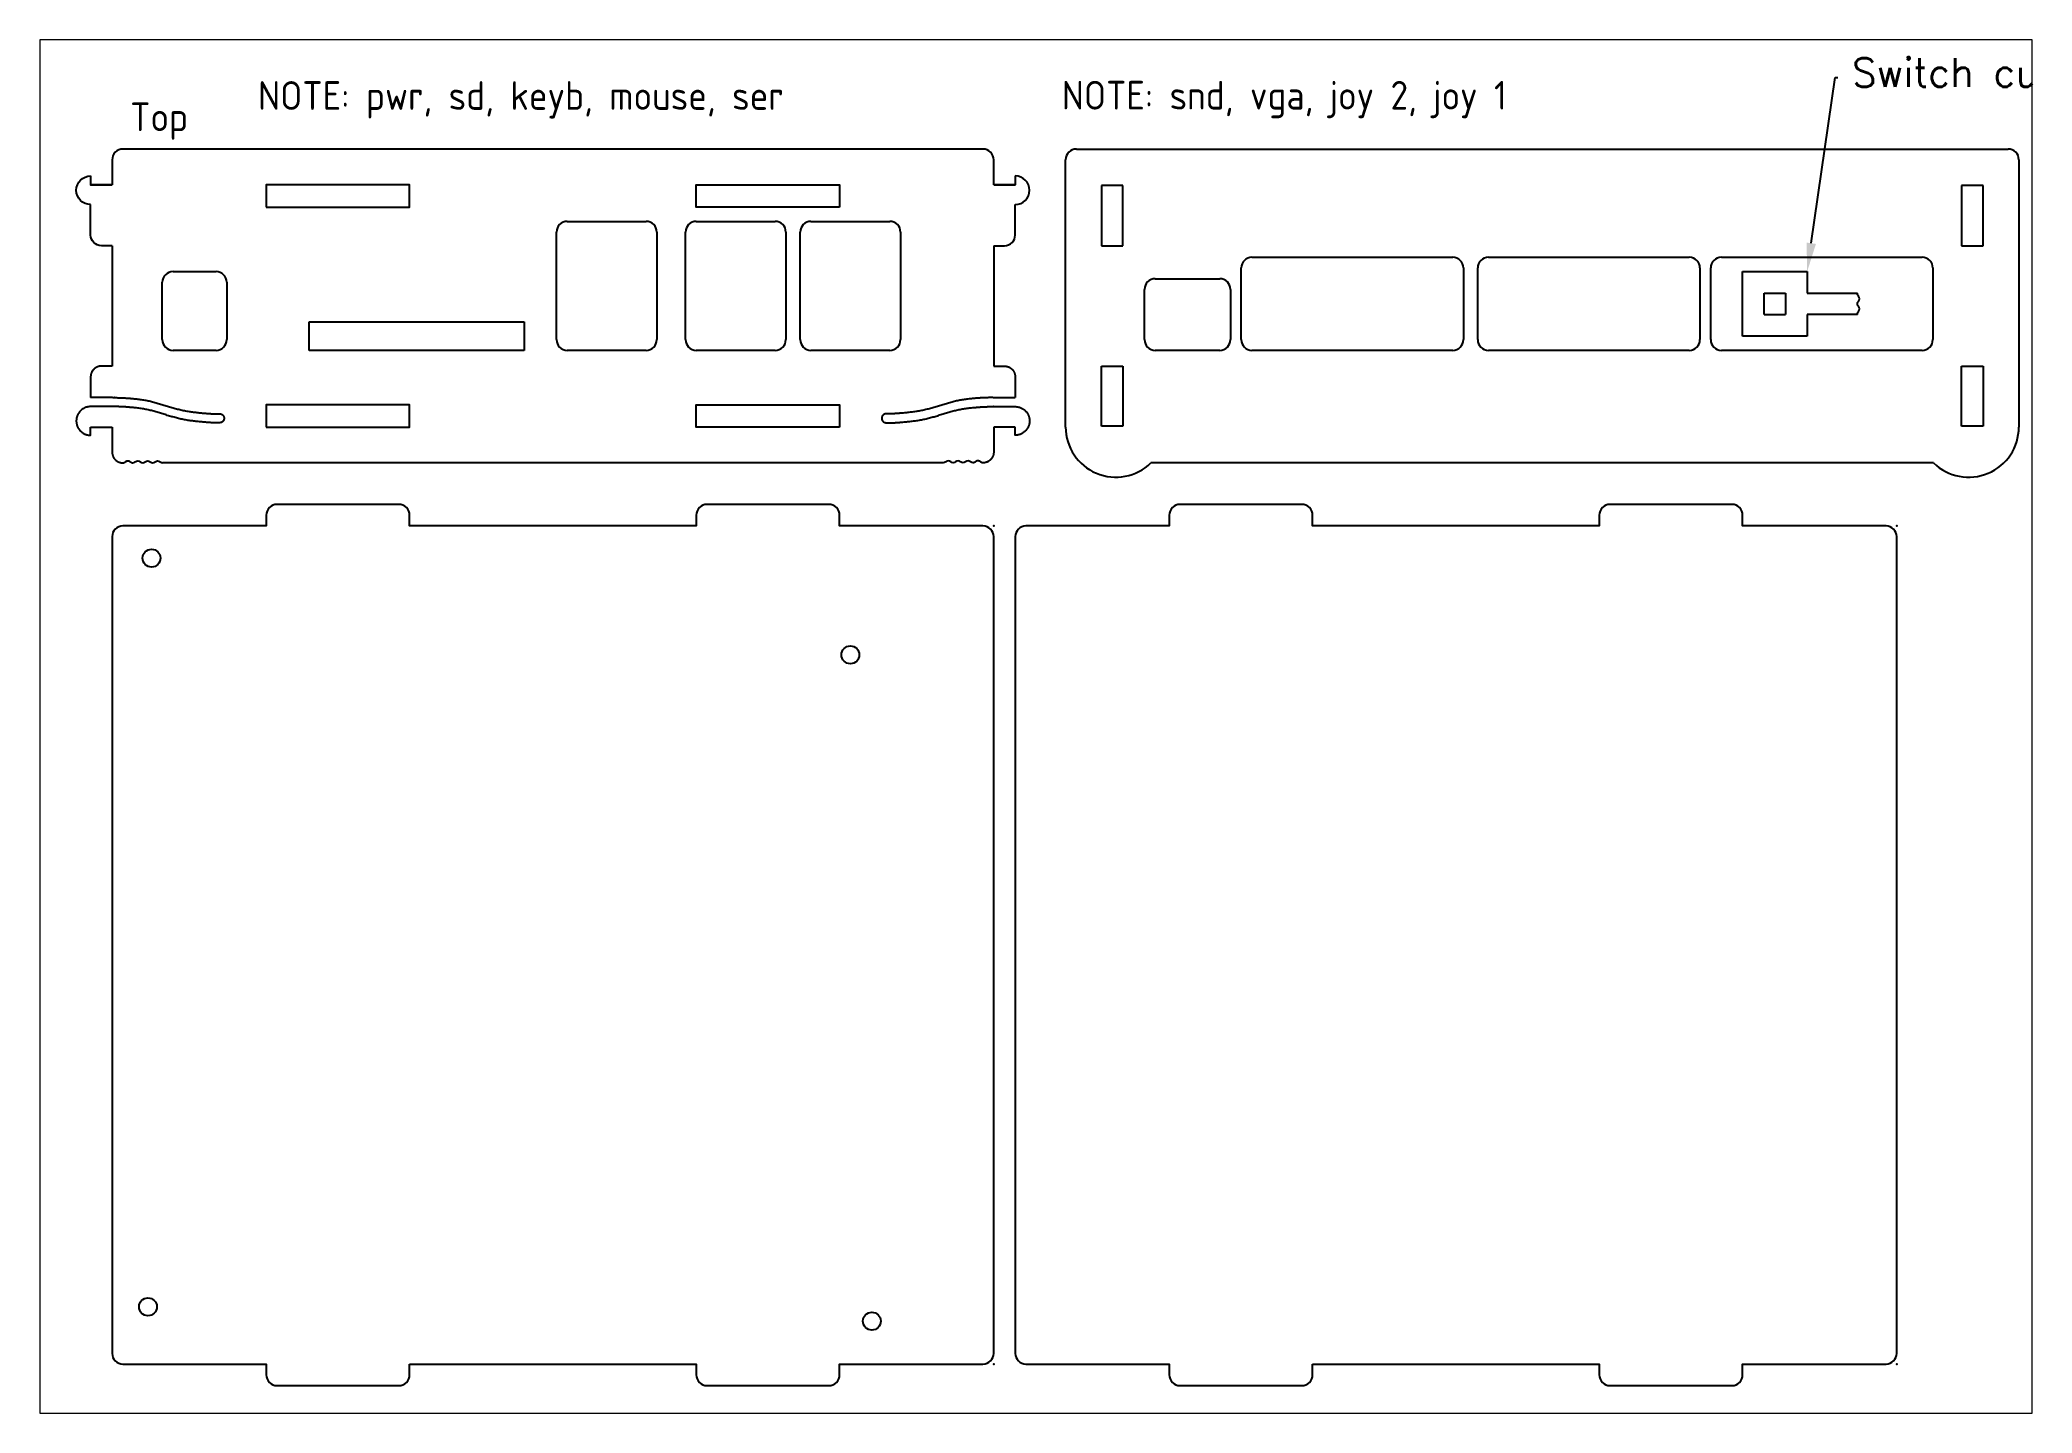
# Paper-space layout 'ISO A3 Title Block' of a CAD drawing. Header units: millimetres. Extents: x -255 to 117, y -92 to 165.
# The model-space entities are those that its viewports show. They can reach past a viewport. Long polylines and large blocks are cut down to what shows.
import ezdxf
from ezdxf import colors
from ezdxf.entities.mleader import LeaderData, LeaderLine
from ezdxf.math import Vec2, Vec3

# ---------------------------------------------------------------- set-up
doc = ezdxf.new("R2010")
doc.units = ezdxf.units.MM
doc.layers.add('MAIN_CASE', color=7, linetype='Continuous')
doc.styles.add('ISO Proportional', font='isocp.shx')
doc.styles.get("Standard").update_dxf_attribs({"font": 'simplex.shx'})

msp = doc.modelspace()

# ---------------------------------------------------------------- linework, layer by layer
at = {"layer": 'MAIN_CASE'}
for p, q in [((-605.46, 409.6), (-475.46, 409.6)), ((-606.96, 370.8), (-606.96, 408.1)), ((-473.96, 408.1), (-473.96, 370.8)), ((-740.01, 404.6), (-743, 404.6)), ((-616.99, 404.6), (-614, 404.6)), ((-598.96, 404.5), (-601.96, 404.5)), ((-601.96, 404.5), (-601.96, 396.1)), ((-598.96, 396.1), (-598.96, 404.5)), ((-478.96, 404.5), (-481.96, 404.5)), ((-481.96, 404.5), (-481.96, 396.1)), ((-478.96, 396.1), (-478.96, 404.5)), ((-678, 383), (-678, 398)), ((-676.5, 399.5), (-665.5, 399.5)), ((-664, 398), (-664, 383)), ((-660, 383), (-660, 398)), ((-658.5, 399.5), (-647.5, 399.5)), ((-646, 398), (-646, 383)), ((-644, 383), (-644, 398)), ((-642.5, 399.5), (-631.5, 399.5)), ((-630, 398), (-630, 383)), ((-740, 396.1), (-740, 379.3)), ((-617, 396.1), (-617, 379.3)), ((-601.96, 396.1), (-598.96, 396.1)), ((-481.96, 396.1), (-478.96, 396.1)), ((-731.5, 392.5), (-725.5, 392.5)), ((-582.46, 383), (-582.46, 393)), ((-580.96, 394.5), (-552.96, 394.5)), ((-551.46, 393), (-551.46, 383)), ((-549.46, 383), (-549.46, 393)), ((-547.96, 394.5), (-519.96, 394.5)), ((-518.46, 393), (-518.46, 383)), ((-516.96, 383), (-516.96, 393)), ((-515.46, 394.5), (-487.46, 394.5)), ((-512.5, 392.49), (-503.5, 392.49)), ((-512.5, 383.49), (-512.5, 392.49)), ((-503.5, 392.49), (-503.5, 389.49)), ((-485.96, 393), (-485.96, 383)), ((-733, 383), (-733, 391)), ((-724, 391), (-724, 383)), ((-595.96, 383), (-595.96, 390)), ((-594.46, 391.5), (-585.46, 391.5)), ((-583.96, 390), (-583.96, 383)), ((-509.5, 386.49), (-509.5, 389.49)), ((-509.5, 389.49), (-506.5, 389.49)), ((-506.5, 389.49), (-506.5, 386.49)), ((-503.5, 389.49), (-496.5, 389.49)), ((-509.5, 386.49), (-506.5, 386.49)), ((-496.5, 386.49), (-503.5, 386.49)), ((-503.5, 386.49), (-503.5, 383.49)), ((-712.5, 385.5), (-682.5, 385.5)), ((-712.5, 381.5), (-712.5, 385.5)), ((-682.5, 385.5), (-682.5, 381.5)), ((-725.5, 381.5), (-731.5, 381.5)), ((-682.5, 381.5), (-712.5, 381.5)), ((-665.5, 381.5), (-676.5, 381.5)), ((-647.5, 381.5), (-658.5, 381.5)), ((-631.5, 381.5), (-642.5, 381.5)), ((-585.46, 381.5), (-594.46, 381.5)), ((-552.96, 381.5), (-580.96, 381.5)), ((-519.96, 381.5), (-547.96, 381.5)), ((-487.46, 381.5), (-515.46, 381.5)), ((-503.5, 383.49), (-512.5, 383.49)), ((-392.11, 381.5), (-471.72, 381.5)), ((-601.96, 370.9), (-601.96, 379.3)), ((-601.96, 379.3), (-598.96, 379.3)), ((-598.96, 379.3), (-598.96, 370.9)), ((-481.96, 370.9), (-481.96, 379.3)), ((-481.96, 379.3), (-478.96, 379.3)), ((-478.96, 379.3), (-478.96, 370.9)), ((-739.93, 374.9), (-743, 374.9)), ((-617.07, 374.9), (-614, 374.9)), ((-743, 370.8), (-740, 370.8)), ((-614, 370.8), (-617, 370.8)), ((-598.96, 370.9), (-601.96, 370.9)), ((-478.96, 370.9), (-481.96, 370.9)), ((-485.86, 365.8), (-595.06, 365.8))]:
    msp.add_line(p, q, dxfattribs=at)
for points in [[(-617, 404.6), (-617, 408.1, 0.414214), (-618.5, 409.6), (-678.5, 409.6), (-738.5, 409.6, 0.414214), (-740, 408.1), (-740, 404.6)], [(-743, 401.85, -1), (-743, 405.85)], [(-614, 401.85, 1), (-614, 405.85)], [(-740, 396.1), (-741.5, 396.1, -0.414214), (-743, 397.6), (-743, 401.85)], [(-617, 396.1), (-615.5, 396.1, 0.414214), (-614, 397.6), (-614, 401.85)]]:
    msp.add_lwpolyline(points, format="xyb", dxfattribs=at)
for points in [[(-743, 405.85), (-743, 404.6), (-743, 404.6)], [(-614, 405.85), (-614, 404.6), (-614, 404.6)], [(-743, 404.6), (-740, 404.6)], [(-614, 404.6), (-617, 404.6)], [(-624.04, 365.8), (-678.5, 365.8), (-732.96, 365.8)]]:
    msp.add_lwpolyline(points, dxfattribs=at)
for points in [[(-718.5, 401.5), (-698.5, 401.5), (-698.5, 404.6), (-718.5, 404.6)], [(-638.5, 401.5), (-658.5, 401.5), (-658.5, 404.6), (-638.5, 404.6)], [(-718.5, 370.8), (-698.5, 370.8), (-698.5, 373.9), (-718.5, 373.9)], [(-638.5, 370.8), (-658.5, 370.8), (-658.5, 373.9), (-638.5, 373.9)]]:
    msp.add_lwpolyline(points, close=True, dxfattribs=at)
for points in [[(-698.5, 240), (-658.5, 240), (-658.5, 238.5, 0.414214), (-657, 237), (-640, 237, 0.414214), (-638.5, 238.5), (-638.5, 240), (-618.5, 240, 0.414214), (-617, 241.5), (-617, 355.5, 0.414214), (-618.5, 357), (-638.5, 357), (-638.5, 358.5, 0.414214), (-640, 360), (-657, 360, 0.414214), (-658.5, 358.5), (-658.5, 357), (-698.5, 357), (-698.5, 358.5, 0.414214), (-700, 360), (-717, 360, 0.414214), (-718.5, 358.5), (-718.5, 357), (-738.5, 357, 0.414214), (-740, 355.5), (-740, 241.5, 0.414214), (-738.5, 240), (-718.5, 240), (-718.5, 238.5, 0.414214), (-717, 237), (-700, 237, 0.414214), (-698.5, 238.5)], [(-572.5, 240), (-532.5, 240), (-532.5, 238.5, 0.414214), (-531, 237), (-514, 237, 0.414214), (-512.5, 238.5), (-512.5, 240), (-492.5, 240, 0.414214), (-491, 241.5), (-491, 355.5, 0.414214), (-492.5, 357), (-512.5, 357), (-512.5, 358.5, 0.414214), (-514, 360), (-531, 360, 0.414214), (-532.5, 358.5), (-532.5, 357), (-572.5, 357), (-572.5, 358.5, 0.414214), (-574, 360), (-591, 360, 0.414214), (-592.5, 358.5), (-592.5, 357), (-612.5, 357, 0.414214), (-614, 355.5), (-614, 241.5, 0.414214), (-612.5, 240), (-592.5, 240), (-592.5, 238.5, 0.414214), (-591, 237), (-574, 237, 0.414214), (-572.5, 238.5)]]:
    msp.add_lwpolyline(points, format="xyb", close=True, dxfattribs=at)
for centre in [(-734.5, 352.5), (-637, 339), (-735, 248), (-634, 246)]:
    msp.add_circle(centre, 1.25, dxfattribs=at)
for centre, radius, start, end in [((-605.46, 408.1), 1.5, 90, 180), ((-475.46, 408.1), 1.5, 0, 90), ((-676.5, 398), 1.5, 90, 180), ((-665.5, 398), 1.5, 0, 90), ((-658.5, 398), 1.5, 90, 180), ((-647.5, 398), 1.5, 0, 90), ((-642.5, 398), 1.5, 90, 180), ((-631.5, 398), 1.5, 0, 90), ((-731.5, 391), 1.5, 90, 180), ((-725.5, 391), 1.5, 0, 90), ((-580.96, 393), 1.5, 90, 180), ((-552.96, 393), 1.5, 0, 90), ((-547.96, 393), 1.5, 90, 180), ((-519.96, 393), 1.5, 0, 90), ((-515.46, 393), 1.5, 90, 180), ((-487.46, 393), 1.5, 0, 90), ((-594.46, 390), 1.5, 90, 180), ((-585.46, 390), 1.5, 0, 90), ((-731.5, 383), 1.5, 180, 270), ((-725.5, 383), 1.5, 270, 0), ((-676.5, 383), 1.5, 180, 270), ((-665.5, 383), 1.5, 270, 0), ((-658.5, 383), 1.5, 180, 270), ((-647.5, 383), 1.5, 270, 0), ((-642.5, 383), 1.5, 180, 270), ((-631.5, 383), 1.5, 270, 0), ((-594.46, 383), 1.5, 180, 270), ((-585.46, 383), 1.5, 270, 0), ((-580.96, 383), 1.5, 180, 270), ((-552.96, 383), 1.5, 270, 0), ((-547.96, 383), 1.5, 180, 270), ((-519.96, 383), 1.5, 270, 0), ((-515.46, 383), 1.5, 180, 270), ((-487.46, 383), 1.5, 270, 0), ((-599.96, 370.8), 7, 180, 314.4153), ((-480.96, 370.8), 7, 225.5847, 0)]:
    msp.add_arc(centre, radius, start, end, dxfattribs=at)
for points, knots in [([(-496.5, 386.49), (-496.5, 386.84), (-495.92, 387.3), (-496.5, 387.77), (-496.5, 387.99), (-496.5, 388.22), (-495.92, 388.68), (-496.5, 389.15), (-496.5, 389.49)], [0, 0, 0, 0, 0.753725, 1.499537, 1.499537, 1.499537, 2.253262, 2.998725, 2.998725, 2.998725, 2.998725]), ([(-737.12, 365.8), (-736.89, 365.8), (-736.42, 366.38), (-735.95, 365.8), (-735.73, 365.8)], [3.074171, 3.074171, 3.074171, 3.074171, 3.827896, 4.573708, 4.573708, 4.573708, 4.573708]), ([(-735.73, 365.8), (-735.5, 365.8), (-735.04, 366.38), (-734.57, 365.8), (-734.35, 365.8), (-734.12, 365.8), (-733.66, 366.38), (-733.18, 365.8), (-732.96, 365.8)], [0, 0, 0, 0, 0.753725, 1.499537, 1.499537, 1.499537, 2.253262, 2.998725, 2.998725, 2.998725, 2.998725]), ([(-621.27, 365.8), (-621.5, 365.8), (-621.96, 366.38), (-622.43, 365.8), (-622.65, 365.8), (-622.88, 365.8), (-623.34, 366.38), (-623.82, 365.8), (-624.04, 365.8)], [0, 0, 0, 0, 0.753725, 1.499537, 1.499537, 1.499537, 2.253262, 2.998725, 2.998725, 2.998725, 2.998725]), ([(-619.88, 365.8), (-620.11, 365.8), (-620.58, 366.38), (-621.05, 365.8), (-621.27, 365.8)], [3.074171, 3.074171, 3.074171, 3.074171, 3.827896, 4.573708, 4.573708, 4.573708, 4.573708])]:
    msp.add_open_spline(points, degree=3, knots=knots, dxfattribs=at)
for points, weights, knots in [([(-740, 379.3), (-740.53, 379.3), (-741.01, 379.3), (-741.5, 379.3), (-741.9, 379.3), (-742.28, 379.15), (-742.56, 378.86), (-742.85, 378.58), (-743, 378.2), (-743, 377.8), (-743, 376.83), (-743, 375.87), (-743, 374.9)], [1, 1, 1, 1, 0.949253021674, 0.949253021674, 1, 0.949253021674, 0.949253021674, 1, 1, 1, 1], [0.020027, 0.020027, 0.020027, 0.020027, 1, 1, 1, 1.785398, 1.785398, 1.785398, 2.570796, 2.570796, 2.570796, 3.569497, 3.569497, 3.569497, 3.569497]), ([(-617, 379.3), (-616.47, 379.3), (-615.99, 379.3), (-615.5, 379.3), (-615.1, 379.3), (-614.72, 379.15), (-614.44, 378.86), (-614.15, 378.58), (-614, 378.2), (-614, 377.8), (-614, 376.83), (-614, 375.87), (-614, 374.9)], [1, 1, 1, 1, 0.949253021674, 0.949253021674, 1, 0.949253021674, 0.949253021674, 1, 1, 1, 1], [0.020027, 0.020027, 0.020027, 0.020027, 1, 1, 1, 1.785398, 1.785398, 1.785398, 2.570796, 2.570796, 2.570796, 3.569497, 3.569497, 3.569497, 3.569497]), ([(-743, 373.65), (-744.17, 373.65), (-745, 372.82), (-745, 371.65), (-745, 370.48), (-744.17, 369.65), (-743, 369.65), (-743, 370.03), (-743, 370.42), (-743, 370.8)], [0.999815641836, 0.804737873477, 0.804799326198, 1, 0.804737854124, 0.804737854124, 1, 1, 1, 1], [19.377983, 19.377983, 19.377983, 19.377983, 20.948285, 20.948285, 20.948285, 22.519082, 22.519082, 22.519082, 23.519082, 23.519082, 23.519082, 23.519082]), ([(-739.89, 374.9), (-739.99, 374.9), (-739.87, 374.9), (-739.86, 374.9), (-739.05, 374.91), (-737.34, 374.82), (-734.82, 374.53), (-732.37, 373.72), (-729.89, 373.02), (-727.42, 372.74), (-725.77, 372.62), (-725, 372.65), (-724.66, 372.66), (-724.39, 372.41), (-724.38, 372.05), (-724.36, 371.68), (-724.61, 371.41), (-724.97, 371.4), (-725.79, 371.36), (-727.48, 371.49), (-730.01, 371.76), (-732.49, 372.47), (-734.94, 373.28), (-737.46, 373.57), (-739.16, 373.66), (-739.97, 373.65), (-739.98, 373.65), (-739.99, 373.65), (-740, 373.65)], [1, 1, 1, 1, 1, 1, 1, 1, 1, 1, 1, 1, 0.804737854124, 0.804737854124, 1, 0.804737854124, 0.804737854124, 1, 1, 1, 1, 1, 1, 1, 1, 1, 1, 1, 1], [0, 0, 0, 0, 0.008548, 0.008548, 0.008548, 2.508671, 5.028195, 7.626973, 10.22255, 12.748291, 15.10271, 15.10271, 15.10271, 16.673506, 16.673506, 16.673506, 18.244303, 18.244303, 18.244303, 20.740456, 23.266197, 25.861774, 28.460552, 30.980077, 33.480199, 33.480199, 33.480199, 33.488747, 33.488747, 33.488747, 33.488747]), ([(-617.11, 374.9), (-617.01, 374.9), (-617.13, 374.9), (-617.14, 374.9), (-617.95, 374.91), (-619.66, 374.82), (-622.18, 374.53), (-624.63, 373.72), (-627.11, 373.02), (-629.58, 372.74), (-631.23, 372.62), (-632, 372.65), (-632.34, 372.66), (-632.61, 372.41), (-632.62, 372.05), (-632.64, 371.68), (-632.39, 371.41), (-632.03, 371.4), (-631.21, 371.36), (-629.52, 371.49), (-626.99, 371.76), (-624.51, 372.47), (-622.06, 373.28), (-619.54, 373.57), (-617.84, 373.66), (-617.03, 373.65), (-617.02, 373.65), (-617.01, 373.65), (-617, 373.65)], [1, 1, 1, 1, 1, 1, 1, 1, 1, 1, 1, 1, 0.804737854124, 0.804737854124, 1, 0.804737854124, 0.804737854124, 1, 1, 1, 1, 1, 1, 1, 1, 1, 1, 1, 1], [0, 0, 0, 0, 0.008548, 0.008548, 0.008548, 2.508671, 5.028195, 7.626973, 10.22255, 12.748291, 15.10271, 15.10271, 15.10271, 16.673506, 16.673506, 16.673506, 18.244303, 18.244303, 18.244303, 20.740456, 23.266197, 25.861774, 28.460552, 30.980077, 33.480199, 33.480199, 33.480199, 33.488747, 33.488747, 33.488747, 33.488747]), ([(-614, 373.65), (-612.83, 373.65), (-612, 372.82), (-612, 371.65), (-612, 370.48), (-612.83, 369.65), (-614, 369.65), (-614, 370.03), (-614, 370.42), (-614, 370.8)], [0.999815641836, 0.804737873477, 0.804799326198, 1, 0.804737854124, 0.804737854124, 1, 1, 1, 1], [19.377983, 19.377983, 19.377983, 19.377983, 20.948285, 20.948285, 20.948285, 22.519082, 22.519082, 22.519082, 23.519082, 23.519082, 23.519082, 23.519082]), ([(-740, 370.8), (-740, 369.63), (-740, 368.47), (-740, 367.3), (-740, 366.9), (-739.85, 366.52), (-739.56, 366.24), (-739.28, 365.95), (-738.9, 365.8), (-738.5, 365.8), (-738.27, 365.8), (-737.81, 366.38), (-737.34, 365.8), (-737.12, 365.8)], [1, 1, 1, 1, 0.949253021674, 0.949253021674, 1, 0.949253021674, 0.949253021674, 1, 1, 1, 1, 1], [24.519272, 24.519272, 24.519272, 24.519272, 25.519082, 25.519082, 25.519082, 26.30448, 26.30448, 26.30448, 27.089878, 27.089878, 27.089878, 27.843603, 28.589415, 28.589415, 28.589415, 28.589415]), ([(-617, 370.8), (-617, 369.63), (-617, 368.47), (-617, 367.3), (-617, 366.9), (-617.15, 366.52), (-617.44, 366.24), (-617.72, 365.95), (-618.1, 365.8), (-618.5, 365.8), (-618.73, 365.8), (-619.19, 366.38), (-619.66, 365.8), (-619.88, 365.8)], [1, 1, 1, 1, 0.949253021674, 0.949253021674, 1, 0.949253021674, 0.949253021674, 1, 1, 1, 1, 1], [24.519272, 24.519272, 24.519272, 24.519272, 25.519082, 25.519082, 25.519082, 26.30448, 26.30448, 26.30448, 27.089878, 27.089878, 27.089878, 27.843603, 28.589415, 28.589415, 28.589415, 28.589415])]:
    msp.add_rational_spline(points, weights, degree=3, knots=knots, dxfattribs=at)
at = {"layer": 'MAIN_CASE', "extrusion": (7.39543e-08, 0.000119273, 1)}
msp.add_rational_spline([(-740, 373.65), (-741, 373.65), (-742, 373.65), (-743, 373.65), (-743, 373.65), (-743, 373.65), (-743, 373.65)], [1, 1, 1, 1, 0.999938527926, 0.999877075205, 0.999815641836], degree=3, knots=[18.3860372, 18.3860372, 18.3860372, 18.3860372, 19.377489, 19.377489, 19.377489, 19.3779835, 19.3779835, 19.3779835, 19.3779835], dxfattribs=at)
at = {"layer": 'MAIN_CASE', "extrusion": (-7.39543e-08, 0.000119273, 1)}
msp.add_rational_spline([(-617, 373.65), (-616, 373.65), (-615, 373.65), (-614, 373.65), (-614, 373.65), (-614, 373.65), (-614, 373.65)], [1, 1, 1, 1, 0.999938527926, 0.999877075205, 0.999815641836], degree=3, knots=[18.3860372, 18.3860372, 18.3860372, 18.3860372, 19.377489, 19.377489, 19.377489, 19.3779835, 19.3779835, 19.3779835, 19.3779835], dxfattribs=at)
at = {"layer": 'MAIN_CASE'}
for p in [(-617, 357), (-617, 357), (-617, 357), (-491, 357), (-491, 357), (-491, 357), (-617, 240), (-617, 240), (-617, 240), (-491, 240), (-491, 240), (-491, 240)]:
    msp.add_point(p, dxfattribs=at)

# ---------------------------------------------------------------- texts
at = {"layer": 'MAIN_CASE', "style": 'ISO Proportional'}
for s, p in [('NOTE: pwr, sd, keyb, mouse, ser', (-719.64, 415.07)), ('NOTE: snd, vga, joy 2, joy 1', (-607.5, 415.11)), ('Top', (-737.49, 412.1))]:
    msp.add_text(s, height=4, dxfattribs=at).set_placement(p)

# ---------------------------------------------------------------- leaders
at = {"layer": 'MAIN_CASE'}
ml = msp.add_multileader_mtext('Standard', dxfattribs=at)
ml.set_content('Switch cut out from hole (Joy 1) cutout', color=256)
ml.set_leader_properties()
ml.build(insert=Vec2(0, 0))
ml.multileader.update_dxf_attribs({"text_right_attachment_type": 6, "dogleg_length": 0.36})
ctx = ml.context
ctx.base_point, ctx.plane_origin = Vec3(-499.24, 419.6), Vec3(-503.5, 391.49)
ctx.right_attachment = 6
notes = []
notes.append((ctx, [(0, (1, 1, 0), (-499.6, 419.6), (1, 0), 0.36, [(0, [(-503.5, 392.49)], 0, [])])]))
ctx.mtext.insert, ctx.mtext.flow_direction = Vec3(-497.24, 422.27), 5
for ctx, leaders in notes:
    for number, flags, end, landing, length, lines in leaders:
        leader = LeaderData()
        leader.index, (leader.has_last_leader_line, leader.has_dogleg_vector, leader.attachment_direction) = number, flags
        leader.last_leader_point, leader.dogleg_vector, leader.dogleg_length = Vec3(end), Vec3(landing), length
        for number, points, colour, breaks in lines:
            line = LeaderLine()
            line.index, line.vertices, line.color, line.breaks = number, Vec3.list(points), colors.encode_raw_color(colour), breaks
            leader.lines.append(line)
        ctx.leaders.append(leader)

psp = doc.layouts.new('ISO A3 Title Block')

# ---------------------------------------------------------------- viewports
at = {"layer": 'MAIN_CASE', "view_target_point": (-672.87, 422.48)}
psp.add_viewport(center=(-69.27, 36.43), size=(372.47, 256.8552), view_center_point=(61.77, -93.48), view_height=191.6942, dxfattribs=at)

doc.saveas('drawing.dxf')
